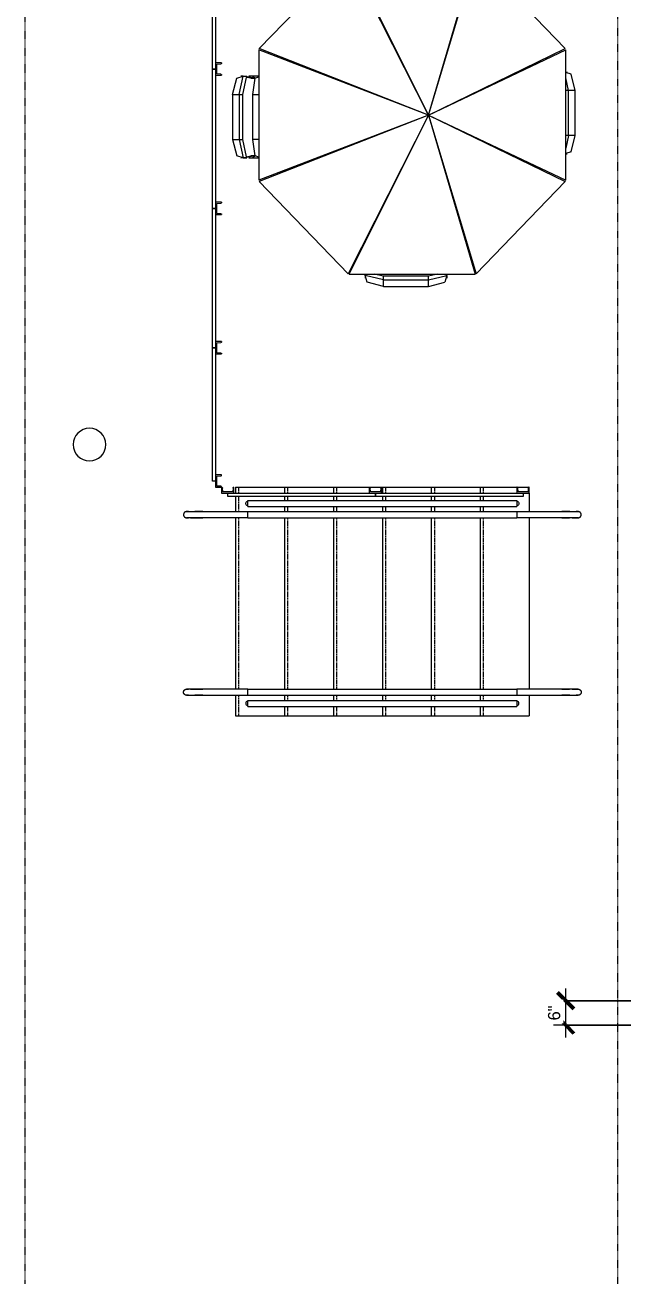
# Model space of a CAD drawing. Header units: inches. Extents: x -4010 to -1814, y 9846 to 12241.
# Drawn here: x -4009.5 to -3862.9, y 10681.7 to 10988.2 of the extents above; entities that cross this region are included whole.
import ezdxf

# ---------------------------------------------------------------- set-up
doc = ezdxf.new("R2010")
doc.units = ezdxf.units.IN
doc.header["$MEASUREMENT"] = 0
for name, pattern in [('Aligning Line 1_8_', [0.25, 0.125, -0.125]), ('Aligning Line 1_8__2_', [0.25, 0.125, -0.125]), ('Overhead 1_16_', [0.101562, 0.0625, -0.039062])]:
    doc.linetypes.add(name, pattern=pattern)
for name, color, linetype, lineweight in [('0-1', 7, 'Continuous', 5), ('0-2', 7, 'Continuous', 9), ('A-ANNO-DIMS', 211, 'Continuous', 9), ('A-ANNO-DIMS-32', 211, 'Continuous', 9), ('A-FLOR-HRAL-1', 7, 'Continuous', 9), ('A-GLAZ-CURT-1', 7, 'Continuous', 9), ('A-GLAZ-CWMG-1', 7, 'Continuous', 9), ('E-LITE-EQPM-1', 7, 'Continuous', 9), ('G-ANNO-SYMB', 111, 'Aligning Line 1_8_', 9), ('G-ANNO-SYMB-2', 147, 'Aligning Line 1_8__2_', 9), ('I-FURN', 30, 'Continuous', 9), ('S-STRS-1', 7, 'Continuous', 9), ('S-STRS-2', 7, 'Overhead 1_16_', 9)]:
    doc.layers.add(name, color=color, linetype=linetype, lineweight=lineweight)
doc.styles.add('Century Gothic', font='ufonts.com_century-gothic.ttf', dxfattribs={"height": 3})
doc.dimstyles.new('OD_1__HACK_2_1', dxfattribs={"dimscale": 12, "dimtxt": 3.132505, "dimasz": 0.333333, "dimexe": 0.25, "dimexo": 0.166667, "dimgap": 0.041667, "dimtad": 1, "dimdec": 4, "dimrnd": 0.0625, "dimzin": 3, "dimdsep": 46, "dimlunit": 4, "dimtxsty": 'Century Gothic', "dimblk1": 'OBLIQUE', "dimblk2": 'OBLIQUE', "dimsah": 1, "dimcen": 0.09, "dimdle": 0.25, "dimazin": 0, "dimtfac": 1, "dimtdec": 4, "dimtix": 1, "dimtmove": 0, "dimatfit": 3, "dimfxl": 1, "dimtvp": 1, "dimtfill": 1, "dimfrac": 2, "dimtolj": 1, "dimtzin": 0, "dimarcsym": 2})

# ---------------------------------------------------------------- blocks, each defined once
blk = doc.blocks.new('Outdoor Table01 - 02ZUTB01_dwg-2525485-UNIT PLANS - 1ST FLOOR')
at = {"layer": 'I-FURN'}
for p, q in [((-11, 40.99), (-11.5, 39.37)), ((-7, 40.37), (-11.5, 39.37)), ((-11.42, 39.62), (-11.5, 40)), ((-11.5, 39.5), (-11.5, 40)), ((-7, 41.99), (-11, 40.99)), ((-7, 41.99), (4, 41.99)), ((-7, 41.99), (-7, 40.37)), ((-7, 40.37), (4, 40.37)), ((-7, 40.37), (-7, 39.5)), ((4, 41.99), (8, 40.99)), ((4, 41.99), (4, 40.37)), ((4, 40.37), (8.5, 39.37)), ((4, 40.37), (4, 39.5)), ((8.5, 39.37), (8, 40.99)), ((8.5, 40), (8.42, 39.62)), ((8.5, 39.5), (8.5, 40)), ((-37.47, 16.26), (-15.64, 38.89)), ((4, 0), (-15.64, 38.89)), ((-15.38, 39), (4, 0)), ((-15.38, 39), (15.49, 39)), ((-11.49, 39.42), (-11.5, 39.5)), ((-11.5, 39.37), (-11.5, 39)), ((-11.42, 39), (-11.46, 39.24)), ((-7, 39.5), (-9.25, 39)), ((4, 39.5), (-7, 39.5)), ((6.25, 39), (4, 39.5)), ((4, 0), (15.49, 39)), ((4, 0), (15.74, 38.89)), ((8.46, 39.24), (8.42, 39)), ((8.5, 39.5), (8.49, 39.42)), ((8.5, 39.37), (8.5, 39)), ((15.74, 38.89), (37.57, 16.26)), ((-11.5, 30.7), (-11.5, 31.19)), ((-7.56, 23.27), (-7.74, 23.24)), ((10.22, 20.61), (10.1, 20.71)), ((4, 0), (-37.57, 16)), ((-37.57, -16), (-37.57, 16)), ((4, 0), (-37.47, 16.26)), ((4, 0), (37.57, 16.26)), ((4, 0), (37.68, 16)), ((37.68, 16), (37.68, -16)), ((-43.99, 6), (-42.99, 10)), ((-41.37, 10.5), (-42.99, 10)), ((-42.37, 6), (-41.37, 10.5)), ((-41.5, 10.5), (-42, 10.5)), ((-42, 10.5), (-41.62, 10.42)), ((-41.42, 10.49), (-41.5, 10.5)), ((-40.56, 10.23), (-41.5, 6)), ((-41.37, 10.5), (-40.5, 10.5)), ((-38.5, 10), (-41.24, 10.46)), ((-40.56, 10.21), (-39.5, 10)), ((-40.5, 10.5), (-40.54, 10.34)), ((-39.7, 10.2), (-40, 10.5)), ((-40, 10.5), (-39, 10.5)), ((-38.5, 10), (-39.5, 10)), ((-38.5, 10), (-39, 10.5)), ((-39, 10.5), (-37.57, 10.5)), ((-39, 10.5), (-37.57, 10.5)), ((-38.5, 10), (-39, 6)), ((-37.57, 10.31), (-38.5, 10)), ((-23.32, 10.71), (-23.39, 10.54)), ((23.61, 9.5), (24, 9.5)), ((37.68, 9.44), (38, 9.5)), ((37.68, 9.5), (38, 9.5)), ((38.99, 9), (37.68, 9.4)), ((20.51, 7.84), (20.45, 7.97)), ((38.37, 5), (37.68, 8.11)), ((38.99, 9), (39.99, 5)), ((-43.99, -5), (-43.99, 6)), ((-43.99, 6), (-42.37, 6)), ((-42.37, -5), (-42.37, 6)), ((-42.37, 6), (-41.5, 6)), ((-41.5, 6), (-41.5, -5)), ((-39, 6), (-39, -5)), ((-37.57, 6), (-39, 6)), ((38.37, 5), (37.68, 5)), ((39.99, 5), (38.37, 5)), ((38.37, 5), (38.37, -6)), ((39.99, 5), (39.99, -6)), ((4, 0), (-37.57, -16)), ((4, 0), (-37.47, -16.26)), ((4, 0), (-15.64, -38.89)), ((4, 0), (-15.38, -39)), ((4, 0), (15.49, -39)), ((4, 0), (37.68, -16)), ((4, 0), (37.57, -16.26)), ((4, 0), (15.74, -38.89)), ((-43.99, -5), (-42.99, -9)), ((-43.99, -5), (-42.37, -5)), ((-42.37, -5), (-41.37, -9.5)), ((-42.37, -5), (-41.5, -5)), ((-41.5, -5), (-40.56, -9.23)), ((-39, -5), (-38.5, -9)), ((-39, -5), (-37.57, -5)), ((38.37, -6), (37.68, -9.11)), ((38.37, -6), (37.68, -6)), ((39.99, -6), (38.37, -6)), ((39.99, -6), (38.99, -10)), ((-42.99, -9), (-41.37, -9.5)), ((-38.5, -9), (-41.24, -9.46)), ((-39.5, -9), (-40.56, -9.21)), ((-39.5, -9), (-38.5, -9)), ((-39, -9.5), (-38.5, -9)), ((-37.57, -9.31), (-38.5, -9)), ((20.45, -7.97), (20.51, -7.84)), ((-41.62, -9.42), (-42, -9.5)), ((-41.5, -9.5), (-42, -9.5)), ((-41.42, -9.49), (-41.5, -9.5)), ((-41.37, -9.5), (-40.5, -9.5)), ((-40.54, -9.34), (-40.5, -9.5)), ((-40, -9.5), (-39.7, -9.2)), ((-39, -9.5), (-40, -9.5)), ((-37.57, -9.5), (-39, -9.5)), ((-37.57, -9.5), (-39, -9.5)), ((-23.39, -10.54), (-23.32, -10.71)), ((25.68, -10.5), (26.1, -10.5)), ((38.99, -10), (37.68, -10.4)), ((38, -10.5), (37.68, -10.44)), ((37.68, -10.5), (38, -10.5)), ((-15.64, -38.89), (-37.47, -16.26)), ((37.57, -16.26), (15.74, -38.89)), ((10.1, -20.71), (10.22, -20.61)), ((-8, -23.77), (-8, -24.14)), ((-7.74, -23.24), (-7.56, -23.27)), ((-12.5, -32.68), (-12.5, -33.2)), ((15.49, -39), (-15.38, -39)), ((-12.5, -39.37), (-12.5, -39)), ((-12, -40.99), (-12.5, -39.37)), ((-8, -40.37), (-12.5, -39.37)), ((-12.49, -39.42), (-12.5, -39.5)), ((-12.5, -39.5), (-12.5, -40)), ((-12.5, -40), (-12.42, -39.62)), ((-12.42, -39), (-12.46, -39.24)), ((-10.25, -39), (-8, -39.5)), ((-8, -39.5), (3, -39.5)), ((-8, -40.37), (-8, -39.5)), ((3, -39.5), (5.25, -39)), ((3, -40.37), (7.5, -39.37)), ((3, -40.37), (3, -39.5)), ((7, -40.99), (7.5, -39.37)), ((7.42, -39), (7.46, -39.24)), ((7.42, -39.62), (7.5, -40)), ((7.49, -39.42), (7.5, -39.5)), ((7.5, -39.37), (7.5, -39)), ((7.5, -39.5), (7.5, -40)), ((-8, -41.99), (-12, -40.99)), ((3, -40.37), (-8, -40.37)), ((-8, -41.99), (-8, -40.37)), ((3, -41.99), (-8, -41.99)), ((3, -41.99), (3, -40.37)), ((7, -40.99), (3, -41.99))]:
    blk.add_line(p, q, dxfattribs=at)
blk = doc.blocks.new('Outdoor Table01 - Outdoor Table01-2525492-UNIT PLANS - 1ST FLOOR')
at = {"extrusion": (0, 0, -1), "zscale": -1, "rotation": 180}
blk.add_blockref('Outdoor Table01 - 02ZUTB01_dwg-2525485-UNIT PLANS - 1ST FLOOR', (0, 0), dxfattribs=at)
blk = doc.blocks.new('Pathway_Cooper_McGraw-Edison _BSC-BRC_Round - Pathway_Cooper_McGraw-Edison _BSC-BRC_Round-2028611-UNIT PLANS - 1ST FLOOR')
at = {"layer": 'E-LITE-EQPM-1'}
for start, end in [(360, 180), (180, 360)]:
    blk.add_arc((0, 0), 4, start, end, dxfattribs=at)
blk = doc.blocks.new('Railing - 1_-2853207-UNIT PLANS - 1ST FLOOR')
at = {"layer": 'A-FLOR-HRAL-1'}
for p, q in [((2, 11), (2, 0)), ((3.5, 0), (3.5, 11))]:
    blk.add_line(p, q, dxfattribs=at)
at = {"layer": 'A-FLOR-HRAL-1', "flags": 128}
for points in [[(2, 15), (2, 15.03), (2, 15.06), (2.01, 15.09), (2.01, 15.12), (2.01, 15.15), (2.02, 15.18), (2.03, 15.21), (2.04, 15.24), (2.05, 15.26), (2.06, 15.29), (2.07, 15.32), (2.08, 15.35), (2.1, 15.37), (2.11, 15.4), (2.13, 15.42), (2.15, 15.45), (2.17, 15.47), (2.19, 15.49), (2.21, 15.52), (2.23, 15.54), (2.25, 15.56), (2.27, 15.58), (2.3, 15.6), (2.32, 15.61), (2.34, 15.63), (2.37, 15.65), (2.4, 15.66), (2.42, 15.68), (2.45, 15.69), (2.48, 15.7), (2.51, 15.71), (2.53, 15.72), (2.56, 15.73), (2.59, 15.73), (2.62, 15.74), (2.65, 15.74), (2.68, 15.75), (2.71, 15.75), (2.74, 15.75)], [(2.75, 15.75), (2.78, 15.75), (2.81, 15.75), (2.84, 15.74), (2.87, 15.74), (2.9, 15.74), (2.93, 15.73), (2.96, 15.72), (2.99, 15.71), (3.01, 15.7), (3.04, 15.69), (3.07, 15.68), (3.1, 15.67), (3.12, 15.65), (3.15, 15.64), (3.17, 15.62), (3.2, 15.6), (3.22, 15.58), (3.24, 15.56), (3.27, 15.54), (3.29, 15.52), (3.31, 15.5), (3.33, 15.48), (3.35, 15.45), (3.36, 15.43), (3.38, 15.41), (3.4, 15.38), (3.41, 15.35), (3.43, 15.33), (3.44, 15.3), (3.45, 15.27), (3.46, 15.24), (3.47, 15.22), (3.48, 15.19), (3.48, 15.16), (3.49, 15.13), (3.49, 15.1), (3.5, 15.07), (3.5, 15.04), (3.5, 15.01)], [(2, 15), (2, 15), (2, 14.99), (2, 14.97), (2, 14.95), (2, 14.92), (2, 14.89), (2, 14.84), (2, 14.8), (2, 14.74), (2, 14.68), (2, 14.62), (2, 14.55), (2, 14.47), (2, 14.39), (2, 14.3), (2, 14.21), (2, 14.11), (2, 14.01), (2, 13.9), (2, 13.79), (2, 13.67), (2, 13.55), (2, 13.42), (2, 13.29), (2, 13.16), (2, 13.02), (2, 12.89), (2, 12.74), (2, 12.6), (2, 12.45), (2, 12.3), (2, 12.15), (2, 11.99), (2, 11.84), (2, 11.68), (2, 11.52), (2, 11.36), (2, 11.2), (2, 11.04), (2, 11)], [(2, 14.5), (2, 14.53), (2, 14.6), (2, 14.67), (2, 14.73), (2, 14.78), (2, 14.83), (2, 14.87), (2, 14.91), (2, 14.94), (2, 14.97), (2, 14.98), (2, 14.99), (2, 15)], [(2, 11), (2, 11.16), (2, 11.32), (2, 11.48), (2, 11.64), (2, 11.79), (2, 11.95), (2, 12.11), (2, 12.26), (2, 12.41), (2, 12.56), (2, 12.7), (2, 12.85), (2, 12.94)], [(3.5, 11), (3.5, 11.16), (3.5, 11.32), (3.5, 11.48), (3.5, 11.64), (3.5, 11.79), (3.5, 11.95), (3.5, 12.11), (3.5, 12.26), (3.5, 12.41), (3.5, 12.56), (3.5, 12.7), (3.5, 12.85), (3.5, 12.99), (3.5, 13.12), (3.5, 13.26), (3.5, 13.39), (3.5, 13.52), (3.5, 13.64), (3.5, 13.76), (3.5, 13.87), (3.5, 13.98), (3.5, 14.08), (3.5, 14.18), (3.5, 14.28), (3.5, 14.37), (3.5, 14.45), (3.5, 14.53), (3.5, 14.6), (3.5, 14.67), (3.5, 14.73), (3.5, 14.78), (3.5, 14.83), (3.5, 14.87), (3.5, 14.91), (3.5, 14.94), (3.5, 14.97), (3.5, 14.98), (3.5, 14.99), (3.5, 15), (3.5, 15)], [(3.5, 15), (3.5, 14.99), (3.5, 14.97), (3.5, 14.95), (3.5, 14.92), (3.5, 14.89), (3.5, 14.84), (3.5, 14.8), (3.5, 14.74), (3.5, 14.68), (3.5, 14.62), (3.5, 14.55), (3.5, 14.52)], [(3.5, 14.07), (3.5, 14.01), (3.5, 13.9), (3.5, 13.79), (3.5, 13.67), (3.5, 13.55), (3.5, 13.42), (3.5, 13.29), (3.5, 13.16), (3.5, 13.02), (3.5, 12.89), (3.5, 12.74), (3.5, 12.6), (3.5, 12.45), (3.5, 12.3), (3.5, 12.15), (3.5, 11.99), (3.5, 11.84), (3.5, 11.68), (3.5, 11.52), (3.5, 11.36), (3.5, 11.2), (3.5, 11.04), (3.5, 11)]]:
    blk.add_lwpolyline(points, dxfattribs=at)
at = {"layer": 'A-FLOR-HRAL-1'}
blk.add_arc((0, 0), 0.5, 360, 180, dxfattribs=at)
blk = doc.blocks.new('Railing - 1_-2853209-UNIT PLANS - 1ST FLOOR')
at = {"layer": 'A-FLOR-HRAL-1'}
for p, q in [((2, 0), (2, -11)), ((3.5, -11), (3.5, 0))]:
    blk.add_line(p, q, dxfattribs=at)
at = {"layer": 'A-FLOR-HRAL-1', "flags": 128}
for points in [[(2, -12.94), (2, -12.89), (2, -12.74), (2, -12.6), (2, -12.45), (2, -12.3), (2, -12.15), (2, -11.99), (2, -11.84), (2, -11.68), (2, -11.52), (2, -11.36), (2, -11.2), (2, -11.04), (2, -11)], [(2, -11), (2, -11.16), (2, -11.32), (2, -11.48), (2, -11.64), (2, -11.79), (2, -11.95), (2, -12.11), (2, -12.26), (2, -12.41), (2, -12.56), (2, -12.7), (2, -12.85), (2, -12.99), (2, -13.12), (2, -13.26), (2, -13.39), (2, -13.52), (2, -13.64), (2, -13.76), (2, -13.87), (2, -13.98), (2, -14.08), (2, -14.18), (2, -14.28), (2, -14.37), (2, -14.45), (2, -14.53), (2, -14.6), (2, -14.67), (2, -14.73), (2, -14.78), (2, -14.83), (2, -14.87), (2, -14.91), (2, -14.94), (2, -14.97), (2, -14.98), (2, -14.99), (2, -15), (2, -15)], [(3.5, -11), (3.5, -11.16), (3.5, -11.32), (3.5, -11.48), (3.5, -11.64), (3.5, -11.79), (3.5, -11.95), (3.5, -12.11), (3.5, -12.26), (3.5, -12.41), (3.5, -12.56), (3.5, -12.7), (3.5, -12.85)], [(3.5, -15), (3.5, -15), (3.5, -14.99), (3.5, -14.97), (3.5, -14.95), (3.5, -14.92), (3.5, -14.89), (3.5, -14.84), (3.5, -14.8), (3.5, -14.74), (3.5, -14.68), (3.5, -14.62), (3.5, -14.55), (3.5, -14.47), (3.5, -14.39), (3.5, -14.3), (3.5, -14.21), (3.5, -14.11), (3.5, -14.01), (3.5, -13.9), (3.5, -13.79), (3.5, -13.67), (3.5, -13.55), (3.5, -13.42), (3.5, -13.29), (3.5, -13.16), (3.5, -13.02), (3.5, -12.89), (3.5, -12.74), (3.5, -12.6), (3.5, -12.45), (3.5, -12.3), (3.5, -12.15), (3.5, -11.99), (3.5, -11.84), (3.5, -11.68), (3.5, -11.52), (3.5, -11.36), (3.5, -11.2), (3.5, -11.04), (3.5, -11)], [(2, -15), (2, -14.99), (2, -14.97), (2, -14.95), (2, -14.92), (2, -14.89), (2, -14.84), (2, -14.8), (2, -14.74), (2, -14.68), (2, -14.62), (2, -14.55), (2, -14.5)], [(2.75, -15.75), (2.72, -15.75), (2.69, -15.75), (2.66, -15.74), (2.63, -15.74), (2.6, -15.74), (2.57, -15.73), (2.54, -15.72), (2.51, -15.71), (2.49, -15.7), (2.46, -15.69), (2.43, -15.68), (2.4, -15.67), (2.38, -15.65), (2.35, -15.64), (2.33, -15.62), (2.3, -15.6), (2.28, -15.58), (2.26, -15.56), (2.23, -15.54), (2.21, -15.52), (2.19, -15.5), (2.17, -15.48), (2.15, -15.45), (2.14, -15.43), (2.12, -15.41), (2.1, -15.38), (2.09, -15.35), (2.07, -15.33), (2.06, -15.3), (2.05, -15.27), (2.04, -15.24), (2.03, -15.22), (2.02, -15.19), (2.02, -15.16), (2.01, -15.13), (2.01, -15.1), (2, -15.07), (2, -15.04), (2, -15.01)], [(3.5, -15), (3.5, -15.03), (3.5, -15.06), (3.49, -15.09), (3.49, -15.12), (3.49, -15.15), (3.48, -15.18), (3.47, -15.21), (3.46, -15.24), (3.45, -15.26), (3.44, -15.29), (3.43, -15.32), (3.42, -15.35), (3.4, -15.37), (3.39, -15.4), (3.37, -15.42), (3.35, -15.45), (3.33, -15.47), (3.31, -15.49), (3.29, -15.52), (3.27, -15.54), (3.25, -15.56), (3.23, -15.58), (3.2, -15.6), (3.18, -15.61), (3.16, -15.63), (3.13, -15.65), (3.1, -15.66), (3.08, -15.68), (3.05, -15.69), (3.02, -15.7), (2.99, -15.71), (2.97, -15.72), (2.94, -15.73), (2.91, -15.73), (2.88, -15.74), (2.85, -15.74), (2.82, -15.75), (2.79, -15.75), (2.76, -15.75)], [(3.5, -13.54), (3.5, -13.64), (3.5, -13.76), (3.5, -13.87), (3.5, -13.98), (3.5, -14.08), (3.5, -14.18), (3.5, -14.28), (3.5, -14.37), (3.5, -14.45), (3.5, -14.53), (3.5, -14.6), (3.5, -14.67), (3.5, -14.73), (3.5, -14.78), (3.5, -14.83), (3.5, -14.87), (3.5, -14.91), (3.5, -14.94), (3.5, -14.97), (3.5, -14.98), (3.5, -14.99), (3.5, -15)]]:
    blk.add_lwpolyline(points, dxfattribs=at)
at = {"layer": 'A-FLOR-HRAL-1'}
blk.add_arc((0, 0), 0.5, 180, 360, dxfattribs=at)
blk = doc.blocks.new('Railing - Railing-2756726-UNIT PLANS - 1ST FLOOR')
at = {"layer": 'A-FLOR-HRAL-1'}
for p, q in [((-3954.92, 10825.49), (-3888.92, 10825.49)), ((-3954.92, 10823.99), (-3954.92, 10825.49)), ((-3888.92, 10825.49), (-3888.92, 10823.99)), ((-3954.92, 10823.99), (-3888.92, 10823.99)), ((-3954.92, 10822.74), (-3888.92, 10822.74)), ((-3954.92, 10821.24), (-3954.92, 10822.74)), ((-3888.92, 10822.74), (-3888.92, 10821.24)), ((-3954.92, 10821.24), (-3888.92, 10821.24))]:
    blk.add_line(p, q, dxfattribs=at)
at = {"rotation": 90}
for name, p in [('Railing - 1_-2853207-UNIT PLANS - 1ST FLOOR', (-3954.92, 10821.99)), ('Railing - 1_-2853209-UNIT PLANS - 1ST FLOOR', (-3888.92, 10821.99))]:
    blk.add_blockref(name, p, dxfattribs=at)
blk = doc.blocks.new('Railing - Railing-2756734-UNIT PLANS - 1ST FLOOR')
at = {"layer": 'A-FLOR-HRAL-1'}
for p, q in [((-3954.92, 10871.74), (-3888.92, 10871.74)), ((-3954.92, 10870.24), (-3954.92, 10871.74)), ((-3888.92, 10871.74), (-3888.92, 10870.24)), ((-3954.92, 10870.24), (-3888.92, 10870.24)), ((-3954.92, 10868.99), (-3888.92, 10868.99)), ((-3954.92, 10867.49), (-3954.92, 10868.99)), ((-3888.92, 10868.99), (-3888.92, 10867.49)), ((-3954.92, 10867.49), (-3888.92, 10867.49))]:
    blk.add_line(p, q, dxfattribs=at)
at = {"extrusion": (0, 0, -1), "zscale": -1, "rotation": 270}
for name, p in [('Railing - 1_-2853207-UNIT PLANS - 1ST FLOOR', (3954.92, 10870.99)), ('Railing - 1_-2853209-UNIT PLANS - 1ST FLOOR', (3888.92, 10870.99))]:
    blk.add_blockref(name, p, dxfattribs=at)
blk = doc.blocks.new('Horizontal_Siding - Horizontal_Siding-2854788-UNIT PLANS - 1ST FLOOR')
at = {"layer": 'A-GLAZ-CURT-1'}
for p, q in [((-18.1, 2.25), (18.1, 2.25)), ((-18.1, 1.5), (-18.1, 2.25)), ((16.6, 1.5), (-16.6, 1.5)), ((18.1, 2.25), (18.1, 1.5))]:
    blk.add_line(p, q, dxfattribs=at)
blk = doc.blocks.new('Rectangular Mullion - RAILING POST-2666422-UNIT PLANS - 1ST FLOOR')
at = {"layer": 'A-GLAZ-CWMG-1'}
for p, q in [((-1.5, -1.5), (-1.5, 0)), ((1.5, 0), (1.5, -1.5)), ((1.5, -1.5), (-1.5, -1.5)), ((-1.29, -0.21), (-1.22, -1.18)), ((-1.22, -1.18), (1.22, -1.18)), ((1.22, -1.18), (1.29, -0.21))]:
    blk.add_line(p, q, dxfattribs=at)
for centre, radius, start, end in [((-1.5, -0.21), 0.211, 359.472, 90), ((1.5, -0.21), 0.21, 90, 180.528)]:
    blk.add_arc(centre, radius, start, end, dxfattribs=at)
blk = doc.blocks.new('Rectangular Mullion - RAILING POST-2680134-UNIT PLANS - 1ST FLOOR')
at = {"layer": 'A-GLAZ-CWMG-1'}
for p, q in [((-3, -1.5), (-3, 0)), ((0, 0), (0, -1.5)), ((0, -1.5), (-3, -1.5)), ((-2.79, -0.21), (-2.72, -1.18)), ((-2.72, -1.18), (-0.28, -1.18)), ((-0.28, -1.18), (-0.21, -0.21))]:
    blk.add_line(p, q, dxfattribs=at)
for centre, start, end in [((-3, -0.21), 359.472, 90), ((0, -0.21), 90, 180.528)]:
    blk.add_arc(centre, 0.21, start, end, dxfattribs=at)
blk = doc.blocks.new('Horizontal_Siding - Horizontal_Siding-2854790-UNIT PLANS - 1ST FLOOR')
at = {"layer": 'A-GLAZ-CURT-1'}
for p, q in [((-16.33, 2.25), (16.33, 2.25)), ((-16.33, 1.5), (-16.33, 2.25)), ((14.83, 1.5), (-14.83, 1.5)), ((16.33, 2.25), (16.33, 1.5))]:
    blk.add_line(p, q, dxfattribs=at)
blk = doc.blocks.new('Horizontal_Siding - Horizontal_Siding-2854791-UNIT PLANS - 1ST FLOOR')
at = {"layer": 'A-GLAZ-CURT-1'}
for p, q in [((-17.08, 2.25), (17.08, 2.25)), ((-17.08, 1.5), (-17.08, 2.25)), ((15.58, 1.5), (-15.58, 1.5)), ((17.08, 2.25), (17.08, 1.5))]:
    blk.add_line(p, q, dxfattribs=at)
blk = doc.blocks.new('Rectangular Mullion - RAILING POST-2806288-UNIT PLANS - 1ST FLOOR')
at = {"layer": 'A-GLAZ-CWMG-1'}
for p, q in [((-3, 0), (-3, -1.5)), ((0, -1.5), (0, 0)), ((-3, -1.5), (0, -1.5)), ((-2.72, -1.18), (-2.79, -0.21)), ((-0.28, -1.18), (-2.72, -1.18)), ((-0.21, -0.21), (-0.28, -1.18))]:
    blk.add_line(p, q, dxfattribs=at)
for centre, radius, start, end in [((-3, -0.21), 0.211, 359.472, 90), ((0, -0.21), 0.21, 90, 180.528)]:
    blk.add_arc(centre, radius, start, end, dxfattribs=at)
blk = doc.blocks.new('CTR - 1st Phase - Shell_rvt-1-UNIT PLANS - 1ST FLOOR')
at = {"layer": 'S-STRS-1'}
for p, q in [((-3957.92, 10874.99), (-3957.92, 10873.49)), ((-3957.92, 10874.99), (-3945.92, 10874.99)), ((-3945.92, 10874.99), (-3933.92, 10874.99)), ((-3945.92, 10874.99), (-3945.92, 10873.49)), ((-3933.92, 10874.99), (-3921.92, 10874.99)), ((-3933.92, 10874.99), (-3933.92, 10873.49)), ((-3921.92, 10874.99), (-3909.92, 10874.99)), ((-3921.92, 10874.99), (-3921.92, 10873.49)), ((-3909.92, 10874.99), (-3897.92, 10874.99)), ((-3909.92, 10874.99), (-3909.92, 10873.49)), ((-3897.92, 10874.99), (-3885.92, 10874.99)), ((-3897.92, 10874.99), (-3897.92, 10873.49)), ((-3957.92, 10872.74), (-3957.92, 10868.99)), ((-3945.92, 10872.74), (-3945.92, 10871.74)), ((-3933.92, 10872.74), (-3933.92, 10871.74)), ((-3921.92, 10872.74), (-3921.92, 10871.74)), ((-3909.92, 10872.74), (-3909.92, 10871.74)), ((-3897.92, 10872.74), (-3897.92, 10871.74)), ((-3885.92, 10873.49), (-3885.92, 10868.99)), ((-3945.92, 10870.24), (-3945.92, 10868.99)), ((-3933.92, 10870.24), (-3933.92, 10868.99)), ((-3921.92, 10870.24), (-3921.92, 10868.99)), ((-3909.92, 10870.24), (-3909.92, 10868.99)), ((-3897.92, 10870.24), (-3897.92, 10868.99)), ((-3957.92, 10867.49), (-3957.92, 10825.49)), ((-3945.92, 10867.49), (-3945.92, 10825.49)), ((-3933.92, 10867.49), (-3933.92, 10825.49)), ((-3921.92, 10867.49), (-3921.92, 10825.49)), ((-3909.92, 10867.49), (-3909.92, 10825.49)), ((-3897.92, 10867.49), (-3897.92, 10825.49)), ((-3885.92, 10867.49), (-3885.92, 10825.49)), ((-3957.92, 10823.99), (-3957.92, 10818.99)), ((-3945.92, 10823.99), (-3945.92, 10822.74)), ((-3933.92, 10823.99), (-3933.92, 10822.74)), ((-3921.92, 10823.99), (-3921.92, 10822.74)), ((-3909.92, 10823.99), (-3909.92, 10822.74)), ((-3897.92, 10823.99), (-3897.92, 10822.74)), ((-3885.92, 10823.99), (-3885.92, 10818.99)), ((-3957.92, 10818.99), (-3945.92, 10818.99)), ((-3945.92, 10821.24), (-3945.92, 10818.99)), ((-3945.92, 10818.99), (-3933.92, 10818.99)), ((-3933.92, 10821.24), (-3933.92, 10818.99)), ((-3933.92, 10818.99), (-3921.92, 10818.99)), ((-3921.92, 10821.24), (-3921.92, 10818.99)), ((-3921.92, 10818.99), (-3909.92, 10818.99)), ((-3909.92, 10821.24), (-3909.92, 10818.99)), ((-3909.92, 10818.99), (-3897.92, 10818.99)), ((-3897.92, 10821.24), (-3897.92, 10818.99)), ((-3897.92, 10818.99), (-3885.92, 10818.99))]:
    blk.add_line(p, q, dxfattribs=at)
at = {"layer": 'S-STRS-2'}
for p, q in [((-3957.17, 10874.99), (-3957.17, 10873.49)), ((-3945.17, 10874.99), (-3945.17, 10873.49)), ((-3933.17, 10874.99), (-3933.17, 10873.49)), ((-3921.17, 10874.99), (-3921.17, 10873.49)), ((-3909.17, 10874.99), (-3909.17, 10873.49)), ((-3897.17, 10874.99), (-3897.17, 10873.49)), ((-3957.17, 10872.74), (-3957.17, 10868.99)), ((-3945.17, 10872.74), (-3945.17, 10871.74)), ((-3933.17, 10872.74), (-3933.17, 10871.74)), ((-3921.17, 10872.74), (-3921.17, 10871.74)), ((-3909.17, 10872.74), (-3909.17, 10871.74)), ((-3897.17, 10872.74), (-3897.17, 10871.74)), ((-3945.17, 10870.24), (-3945.17, 10868.99)), ((-3933.17, 10870.24), (-3933.17, 10868.99)), ((-3921.17, 10870.24), (-3921.17, 10868.99)), ((-3909.17, 10870.24), (-3909.17, 10868.99)), ((-3897.17, 10870.24), (-3897.17, 10868.99)), ((-3957.17, 10867.49), (-3957.17, 10825.49)), ((-3945.17, 10867.49), (-3945.17, 10825.49)), ((-3933.17, 10867.49), (-3933.17, 10825.49)), ((-3921.17, 10867.49), (-3921.17, 10825.49)), ((-3909.17, 10867.49), (-3909.17, 10825.49)), ((-3897.17, 10867.49), (-3897.17, 10825.49)), ((-3957.17, 10823.99), (-3957.17, 10818.99)), ((-3945.17, 10823.99), (-3945.17, 10822.74)), ((-3933.17, 10823.99), (-3933.17, 10822.74)), ((-3921.17, 10823.99), (-3921.17, 10822.74)), ((-3909.17, 10823.99), (-3909.17, 10822.74)), ((-3897.17, 10823.99), (-3897.17, 10822.74)), ((-3945.17, 10821.24), (-3945.17, 10818.99)), ((-3933.17, 10821.24), (-3933.17, 10818.99)), ((-3921.17, 10821.24), (-3921.17, 10818.99)), ((-3909.17, 10821.24), (-3909.17, 10818.99)), ((-3897.17, 10821.24), (-3897.17, 10818.99))]:
    blk.add_line(p, q, dxfattribs=at)
at = {"layer": '0-2'}
for name, p, rotation in [('Horizontal_Siding - Horizontal_Siding-2854790-UNIT PLANS - 1ST FLOOR', (-3961.32, 10993.79), 89.99999999999997), ('Horizontal_Siding - Horizontal_Siding-2854791-UNIT PLANS - 1ST FLOOR', (-3961.32, 10960.38), 89.99999999999997), ('Horizontal_Siding - Horizontal_Siding-2854791-UNIT PLANS - 1ST FLOOR', (-3961.32, 10926.22), 89.99999999999997), ('Horizontal_Siding - Horizontal_Siding-2854790-UNIT PLANS - 1ST FLOOR', (-3961.32, 10892.82), 89.99999999999997), ('Rectangular Mullion - RAILING POST-2806288-UNIT PLANS - 1ST FLOOR', (-3961.32, 10874.99), 270), ('Horizontal_Siding - Horizontal_Siding-2854788-UNIT PLANS - 1ST FLOOR', (-3941.72, 10874.99), 180), ('Horizontal_Siding - Horizontal_Siding-2854788-UNIT PLANS - 1ST FLOOR', (-3905.52, 10874.99), 180)]:
    blk.add_blockref(name, p, dxfattribs=dict(at, rotation=rotation))
for name, p in [('Outdoor Table01 - Outdoor Table01-2525492-UNIT PLANS - 1ST FLOOR', (-3914.64, 10966.19)), ('Pathway_Cooper_McGraw-Edison _BSC-BRC_Round - Pathway_Cooper_McGraw-Edison _BSC-BRC_Round-2028611-UNIT PLANS - 1ST FLOOR', (-3993.72, 10885.42)), ('Rectangular Mullion - RAILING POST-2806288-UNIT PLANS - 1ST FLOOR', (-3885.92, 10874.99)), ('Railing - Railing-2756734-UNIT PLANS - 1ST FLOOR', (0, 0)), ('Railing - Railing-2756726-UNIT PLANS - 1ST FLOOR', (0, 0))]:
    blk.add_blockref(name, p, dxfattribs=at)
at = {"layer": '0-2', "extrusion": (0, 0, -1), "rotation": 90.00000000000001}
for p in [(3961.32, 10977.46), (3961.32, 10943.3), (3961.32, 10909.15)]:
    blk.add_blockref('Rectangular Mullion - RAILING POST-2666422-UNIT PLANS - 1ST FLOOR', p, dxfattribs=at)
at = {"layer": '0-2', "extrusion": (0, 0, -1)}
for name, p in [('Rectangular Mullion - RAILING POST-2680134-UNIT PLANS - 1ST FLOOR', (3961.32, 10874.99)), ('Rectangular Mullion - RAILING POST-2666422-UNIT PLANS - 1ST FLOOR', (3923.62, 10874.99))]:
    blk.add_blockref(name, p, dxfattribs=at)
blk = doc.blocks.new('CTR - 1st Phase - Structure_rvt-1-UNIT PLANS - 1ST FLOOR')
at = {"layer": 'G-ANNO-SYMB-2'}
blk.add_line((-3864.19, 9867.01), (-3864.19, 12122.03), dxfattribs=at)
blk = doc.blocks.new('DIMBLOCK272-UNIT PLANS - 1ST FLOOR')
at = {"layer": 'A-ANNO-DIMS-32'}
for p, q in [((-3876.97, 10740.13), (-3876.97, 10752.13)), ((-3825.82, 10749.13), (-3879.97, 10749.13)), ((-3876.97, 10749.13), (-3825.82, 10749.13)), ((-3834.82, 10743.13), (-3879.97, 10743.13)), ((-3876.97, 10743.13), (-3834.82, 10743.13))]:
    blk.add_line(p, q, dxfattribs=at)
at = {"layer": 'A-ANNO-DIMS-32', "lineweight": 50}
for p, q in [((-3876.97, 10749.13), (-3878.97, 10751.13)), ((-3876.97, 10749.13), (-3874.97, 10747.13)), ((-3876.97, 10743.13), (-3878.97, 10745.13)), ((-3876.97, 10743.13), (-3874.97, 10741.13))]:
    blk.add_line(p, q, dxfattribs=at)
at = {"layer": 'A-ANNO-DIMS-32', "color": 0, "insert": (-3881.31, 10744.31), "char_height": 3, "width": 4.3557, "attachment_point": 1, "rotation": 90, "line_spacing_factor": 0.984502, "style": 'Century Gothic', "bg_fill": 3, "box_fill_scale": 1.25, "bg_fill_color": 256, "bg_fill_true_color": 13158600, "bg_fill_transparency": 0}
blk.add_mtext('6"', dxfattribs=at)
blk = doc.blocks.new('_Oblique')
at = {"color": 0, "linetype": 'ByBlock', "lineweight": -2}
blk.add_line((-0.5, -0.5), (0.5, 0.5), dxfattribs=at)

msp = doc.modelspace()

# ---------------------------------------------------------------- linework, layer by layer
at = {"layer": 'G-ANNO-SYMB'}
msp.add_line((-4009.5295, 9846.2766), (-4009.5295, 12240.74859), dxfattribs=at)

# ---------------------------------------------------------------- block references
at = {"layer": '0-1'}
msp.add_blockref('CTR - 1st Phase - Shell_rvt-1-UNIT PLANS - 1ST FLOOR', (0, 0), dxfattribs=at)

# ---------------------------------------------------------------- next in the draw order: block references
msp.add_blockref('CTR - 1st Phase - Structure_rvt-1-UNIT PLANS - 1ST FLOOR', (0, 0), dxfattribs=at)

# ---------------------------------------------------------------- next in the draw order: dimensions: what is measured, and where the dimension line sits
at = {"layer": 'A-ANNO-DIMS'}
dim = msp.add_linear_dim(base=(-3876.96505, 10749.1269), p1=(-3832.82374, 10743.1269), p2=(-3823.82374, 10749.1269), angle=90, dimstyle='OD_1__HACK_2_1', override={"dimpost": '<>', "dimfxl": 10.816654}, dxfattribs=at)
dim.commit()
dim.dimension.update_dxf_attribs({"geometry": 'DIMBLOCK272-UNIT PLANS - 1ST FLOOR', "text_midpoint": (-3879.04051, 10746.1269)})

doc.saveas('drawing.dxf')
